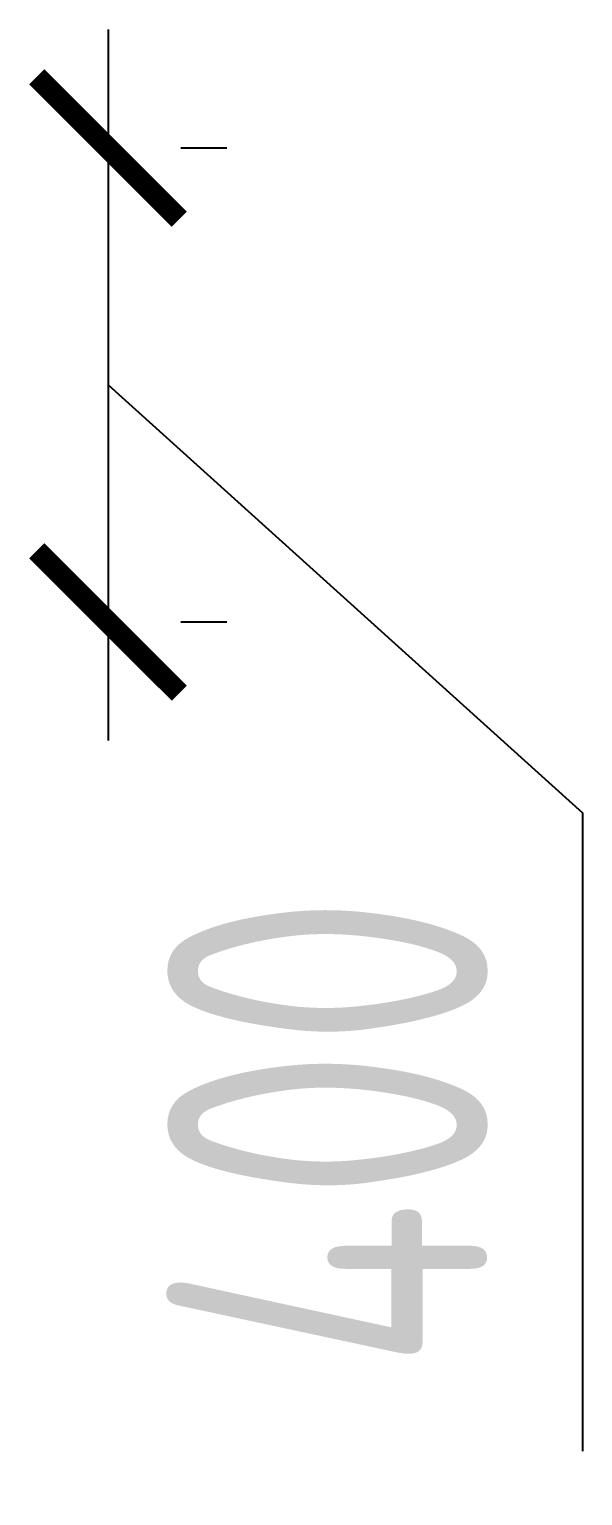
# Model space of a CAD drawing. Header units: millimetres. Extents: x -136099598 to 9192475, y 0 to 779331.
# Drawn here: x 278913 to 279379, y 211885 to 213121 of the extents above; entities that cross this region are included whole.
import ezdxf

# ---------------------------------------------------------------- set-up
doc = ezdxf.new("R2010")
doc.units = ezdxf.units.MM
doc.header["$MEASUREMENT"] = 0
doc.layers.get('0').update_dxf_attribs({"color": 250, "lineweight": 9})
doc.layers.add('Размер шахт', color=95, linetype='Continuous', lineweight=9)
doc.styles.add('ISOCPEUR', font='isocpeur.ttf', dxfattribs={"width": 0.7})
doc.dimstyles.new('R_100', dxfattribs={"dimtxt": 270, "dimasz": 120, "dimexe": 100, "dimexo": 100, "dimgap": 80, "dimtad": 1, "dimdec": 0, "dimrnd": 5, "dimzin": 0, "dimdsep": 46, "dimtxsty": 'ISOCPEUR', "dimblk": 'ARCHTICK', "dimcen": 100, "dimdle": 100, "dimclrd": 256, "dimclre": 256, "dimclrt": 256, "dimadec": 0, "dimazin": 0, "dimtfac": 2, "dimtdec": 0, "dimtofl": 0, "dimtmove": 1, "dimatfit": 3, "dimfxl": 1, "dimtvp": 3, "dimtfill": 1, "dimtolj": 1, "dimtzin": 0, "dimarcsym": 0})

# ---------------------------------------------------------------- blocks, each defined once
blk = doc.blocks.new('_ArchTick')
at = {"color": 0, "linetype": 'ByBlock', "const_width": 0.15}
blk.add_lwpolyline([(-0.5, -0.5), (0.5, 0.5)], dxfattribs=at)
blk = doc.blocks.new('*D2359')
at = {"layer": 'Размер шахт', "lineweight": -2, "ltscale": 100, "transparency": 16777216}
for p, q in [((278979, 213121.1), (278979, 212521.5)), ((279040.3, 213021.1), (279079, 213021.1)), ((278979, 212821.3), (279379, 212460.5)), ((279040.3, 212621.5), (279079, 212621.5)), ((279379, 212460.5), (279379, 211922.5))]:
    blk.add_line(p, q, dxfattribs=at)
at = {"layer": 'Размер шахт', "lineweight": -2, "ltscale": 100, "transparency": 16777216, "xscale": 120, "yscale": 120, "zscale": 120}
for p, rotation in [((278979, 213021.1), 90), ((278979, 212621.5), 270)]:
    blk.add_blockref('_ArchTick', p, dxfattribs=dict(at, rotation=rotation))
at = {"layer": 'Размер шахт', "ltscale": 100, "transparency": 16777216, "insert": (279164, 212191.5), "char_height": 270, "attachment_point": 5, "rotation": 90, "style": 'ISOCPEUR', "bg_fill": 3, "box_fill_scale": 1.25, "bg_fill_color": 256, "bg_fill_true_color": 13158600, "bg_fill_transparency": 0}
blk.add_mtext('\\A1;400', dxfattribs=at)

msp = doc.modelspace()

# ---------------------------------------------------------------- dimensions: what is measured, and where the dimension line sits
at = {"layer": 'Размер шахт', "ltscale": 100}
dim = msp.add_linear_dim(base=(278979, 212621.5), p1=(278940.3, 213021.1), p2=(278940.3, 212621.5), angle=90, dimstyle='R_100', override={"dimpost": '\\X', "dimfxl": 300, "dimarcsym": 1}, dxfattribs=at)
dim.commit()
dim.dimension.update_dxf_attribs({"geometry": '*D2359', "text_midpoint": (279379, 212380.5), "dimtype": 160})

doc.saveas('drawing.dxf')
